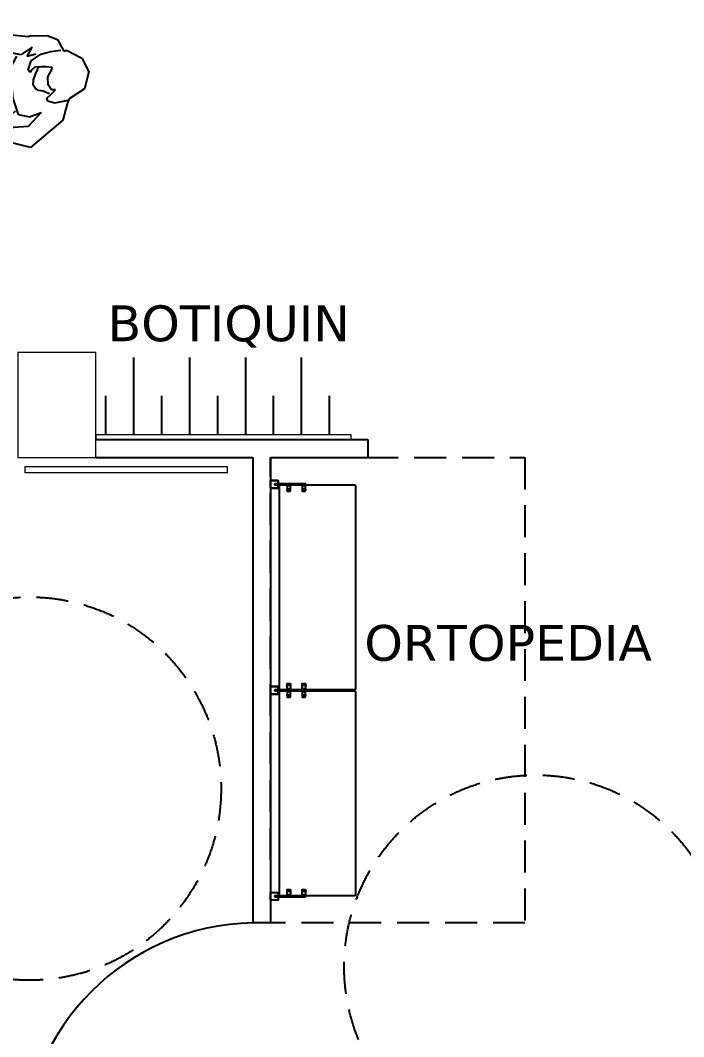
# Model space of a CAD drawing. Header units: inches. Extents: x -96389 to 34443, y 2 to 18625.
# Drawn here: x 27555 to 30152, y 4148 to 8126 of the extents above; entities that cross this region are included whole.
import ezdxf

# ---------------------------------------------------------------- set-up
doc = ezdxf.new("R2010")
doc.units = ezdxf.units.IN
doc.header["$LTSCALE"] = 2
doc.header["$MEASUREMENT"] = 0
doc.set_wipeout_variables(frame=1)
doc.linetypes.add('TRAZOS2', pattern=[0.375, 0.25, -0.125])
for name, color, linetype in [('_Co MUEBLE CONCEP', 7, 'Continuous'), ('CONCEP 2D', 7, 'Continuous'), ('Linea Capa Color 0140 Blau Vidre JB', 140, 'Continuous'), ('LÍNEA GRUESA', 1, 'Continuous'), ('MOBILIARIO', 8, 'Continuous'), ('TEXTO', 7, 'Continuous')]:
    doc.layers.add(name, color=color, linetype=linetype)

# ---------------------------------------------------------------- blocks, each defined once
blk = doc.blocks.new('NM98')
blk.add_wipeout([(80360.4, 32189.4), (80423.7, 32204.8), (80470.9, 32261.6), (80493.8, 32318.7), (80521.4, 32327.9), (80577.1, 32476.3), (80485, 32614.1), (80423.2, 32638.3), (80405.8, 32648.3), (80373.8, 32713.4), (80309.4, 32737.8), (80253.3, 32715.8), (80215.1, 32661), (80217.2, 32649.4), (80169.1, 32629.9), (80148.4, 32591.5), (80142.4, 32524.4), (80144.9, 32517.4), (80106.2, 32346.3), (80132.9, 32315.1), (80135.1, 32243.3), (80155.5, 32167.5), (80171.3, 32166.3), (80184, 32226.2), (80197.7, 32198.6), (80203.8, 32208.7), (80161.6, 32310.1), (80174.6, 32306.4), (80184.1, 32393), (80192.7, 32419.6), (80248.5, 32442.2), (80264.8, 32431.2), (80377.8, 32429.8), (80424.3, 32439.4), (80451.2, 32401.4), (80458.9, 32345.8), (80455.3, 32339.3), (80461, 32336.8), (80424.9, 32282.2), (80372.7, 32251), (80377.5, 32245.3), (80404.2, 32248.1), (80365.9, 32209.3)]).dxf.layer = 'CONCEP 2D'
at = {"layer": 'CONCEP 2D'}
for p, q in [((80215.1, 32661), (80253.3, 32715.8)), ((80253.3, 32715.8), (80309.4, 32737.8)), ((80309.4, 32737.8), (80373.8, 32713.4)), ((80373.8, 32713.4), (80405.8, 32648.3)), ((80217.2, 32649.4), (80215.1, 32661)), ((80148.4, 32591.5), (80169.1, 32629.9)), ((80169.1, 32629.9), (80217.2, 32649.4)), ((80212.3, 32599.1), (80212.3, 32638.7)), ((80405.8, 32648.3), (80423.2, 32638.3)), ((80410.8, 32642.9), (80414.9, 32590.4)), ((80423.2, 32638.3), (80485, 32614.1)), ((80142.4, 32524.4), (80148.4, 32591.5)), ((80218.2, 32559.3), (80212.3, 32599.1)), ((80275.6, 32596.4), (80270.8, 32572.4)), ((80283, 32594), (80275.6, 32596.4)), ((80310.2, 32575.7), (80283, 32594)), ((80362, 32583.8), (80341.1, 32573.8)), ((80364.2, 32599), (80362, 32583.8)), ((80383, 32576.8), (80364.2, 32599)), ((80414.9, 32590.4), (80404.6, 32564.6)), ((80485, 32614.1), (80577.1, 32476.3)), ((80240.8, 32518.3), (80218.2, 32559.3)), ((80291.9, 32530.4), (80266.9, 32545.7)), ((80268.2, 32554.6), (80267.2, 32530.1)), ((80270.8, 32572.4), (80268.2, 32554.6)), ((80341.1, 32573.8), (80310.2, 32575.7)), ((80363.7, 32551.1), (80358.6, 32533.7)), ((80376.3, 32575.2), (80363.7, 32551.1)), ((80392.6, 32562.5), (80383, 32576.8)), ((80404.6, 32564.6), (80392.6, 32562.5)), ((80139.1, 32492.1), (80144.9, 32517.4)), ((80144.9, 32517.4), (80142.4, 32524.4)), ((80222.1, 32503.9), (80186.9, 32527.9)), ((80186.9, 32527.9), (80212.3, 32480.8)), ((80217, 32538.8), (80222.1, 32503.9)), ((80274.8, 32501.7), (80240.8, 32518.3)), ((80267.2, 32530.1), (80275.5, 32515.9)), ((80285, 32509.3), (80274.8, 32501.7)), ((80275.5, 32515.9), (80285, 32509.3)), ((80315, 32519.2), (80291.9, 32530.4)), ((80335.1, 32515), (80315, 32519.2)), ((80347.7, 32521), (80335.1, 32515)), ((80358.6, 32533.7), (80347.7, 32521)), ((80457.7, 32486.1), (80445.7, 32533.1)), ((80445.7, 32533.1), (80494.2, 32477)), ((80106.2, 32346.3), (80139.1, 32492.1)), ((80212.3, 32480.8), (80184.1, 32393)), ((80264.8, 32431.2), (80216, 32464.3)), ((80442.4, 32443.1), (80457.7, 32486.1)), ((80494.2, 32477), (80490.8, 32402.1)), ((80577.1, 32476.3), (80521.4, 32327.9)), ((80239.7, 32438.6), (80196, 32421)), ((80264.8, 32431.2), (80377.8, 32429.8)), ((80377.8, 32429.8), (80442.4, 32443.1)), ((80428.7, 32433.2), (80451.2, 32401.4)), ((80184.1, 32393), (80174.6, 32306.4)), ((80451.2, 32401.4), (80457.2, 32358.5)), ((80490.8, 32402.1), (80455.3, 32339.3)), ((80132.9, 32315.1), (80106.2, 32346.3)), ((80135.1, 32243.3), (80132.9, 32315.1)), ((80174.6, 32306.4), (80161.6, 32310.1)), ((80161.6, 32310.1), (80203.8, 32208.7)), ((80424.9, 32282.2), (80457, 32330.7)), ((80455.3, 32339.3), (80480.1, 32328.2)), ((80493.8, 32318.7), (80470.9, 32261.6)), ((80521.4, 32327.9), (80493.8, 32318.7)), ((80372.7, 32251), (80424.9, 32282.2)), ((80155.5, 32167.5), (80135.1, 32243.3)), ((80184, 32226.2), (80171.3, 32166.3)), ((80197.7, 32198.6), (80184, 32226.2)), ((80365.9, 32209.3), (80404.2, 32248.1)), ((80377.5, 32245.3), (80372.7, 32251)), ((80404.2, 32248.1), (80377.5, 32245.3)), ((80470.9, 32261.6), (80423.7, 32204.8)), ((80203.8, 32208.7), (80197.7, 32198.6)), ((80360.4, 32189.4), (80365.9, 32209.3)), ((80423.7, 32204.8), (80360.4, 32189.4)), ((80171.3, 32166.3), (80155.5, 32167.5))]:
    blk.add_line(p, q, dxfattribs=at)
blk = doc.blocks.new('NNGFHNFG')
blk.add_wipeout([(73571.1, 32185.1), (73700, 32185.1), (73706.7, 32159.5), (73725.8, 32135.3), (73780.2, 32121.8), (73791.9, 32123.3), (73805.7, 32064.6), (73799.4, 32022.3), (73798.8, 31959.5), (73812.3, 31902.8), (73831.5, 31876.8), (73845.8, 31877.5), (73858.6, 31899.7), (73868.1, 31936), (73866.4, 31970), (73859.9, 31996.5), (73857.8, 32000), (73845.2, 32074.7), (73851, 32103.7), (73864.6, 32132.3), (73928.1, 32139.7), (73984.9, 32151.7), (74024.4, 32149.8), (74043.6, 32159.7), (74058.9, 32176.5), (74087.4, 32292.7), (74188.5, 32313.7), (74197.4, 32387.7), (74182.9, 32430), (74163.9, 32444.2), (74163.6, 32495.4), (74149.9, 32518.1), (74116.6, 32539.8), (74087.3, 32552.7), (74054.9, 32544.9), (74048, 32550.8), (74051.5, 32590.5), (74040.7, 32627.6), (74025.7, 32641.2), (74016.6, 32644.4), (74003, 32629.4), (73993.7, 32598.4), (73989.9, 32557), (73976.5, 32547.4), (73960.3, 32510.7), (73953.3, 32508.6), (73910.3, 32508.3), (73850.1, 32492.8), (73801, 32470.7), (73755.5, 32434.8), (73750.6, 32475.5), (73757.2, 32524.2), (73748.8, 32533.6), (73748.8, 32561.9), (73571.1, 32561.9)]).dxf.layer = 'CONCEP 2D'
at = {"layer": 'CONCEP 2D'}
for p, q in [((73656.1, 32539.1), (73709, 32557.8)), ((73709, 32557.8), (73740.2, 32543.1)), ((73740.2, 32543.1), (73757.2, 32524.2)), ((73571.1, 32507.1), (73571.1, 32185.1)), ((73591.1, 32532.5), (73591.1, 32390.7)), ((73591.1, 32532.5), (73649.8, 32532.5)), ((73617, 32460.1), (73625.4, 32507.1)), ((73625.4, 32507.1), (73656.1, 32539.1)), ((73757.2, 32524.2), (73753.1, 32497.1)), ((73753.1, 32497.1), (73750.6, 32475.5)), ((73750.6, 32475.5), (73753.9, 32445.1)), ((74089.6, 32430.9), (74089.9, 32463.2)), ((74089.9, 32463.2), (74112.9, 32467.9)), ((74112.9, 32467.9), (74151.3, 32453.6)), ((73626.4, 32413.9), (73617, 32460.1)), ((73753.9, 32445.1), (73761.6, 32397.1)), ((73765.8, 32420.6), (73784.7, 32437.7)), ((73784.7, 32437.7), (73813.1, 32442.6)), ((73813.1, 32442.6), (73873.5, 32454.5)), ((73873.5, 32454.5), (73977.4, 32454.2)), ((73977.4, 32454.2), (74038.8, 32444.6)), ((74038.8, 32444.6), (74085, 32416.3)), ((74085, 32416.3), (74089.6, 32430.9)), ((74151.3, 32453.6), (74182.9, 32430)), ((74182.9, 32430), (74197.4, 32387.7)), ((73634.3, 32402), (73617.4, 32382.5)), ((73617.4, 32382.5), (73620.8, 32374.9)), ((73649.2, 32386.3), (73626.4, 32413.9)), ((73675.2, 32367.8), (73649.2, 32386.3)), ((73761.6, 32397.1), (73765.8, 32420.6)), ((74197.4, 32387.7), (74188.5, 32313.7)), ((73591.1, 32373.6), (73591.1, 32204)), ((73630.7, 32380), (73618.3, 32362.3)), ((73618.3, 32362.3), (73622.6, 32355.4)), ((73630.9, 32359.8), (73620.1, 32342.9)), ((73620.1, 32342.9), (73624.3, 32336)), ((73620.8, 32374.9), (73630.7, 32380)), ((73622.6, 32355.4), (73630.9, 32359.8)), ((73624.3, 32336), (73647.4, 32356.6)), ((73647.4, 32356.6), (73637.6, 32335.1)), ((73644.6, 32335.5), (73671.8, 32368)), ((73690.4, 32348.8), (73675.2, 32367.8)), ((73712, 32310.4), (73690.4, 32348.8)), ((73637.6, 32335.1), (73644.6, 32335.5)), ((73763.6, 32280.6), (73712, 32310.4)), ((74188.5, 32313.7), (74087.4, 32292.7)), ((74061.9, 32189.2), (74087.4, 32292.7)), ((73591.1, 32204), (73695, 32204))]:
    blk.add_line(p, q, dxfattribs=at)
for points in [[(73990.2, 32560.6), (73993.7, 32598.4), (74003, 32629.4), (74016.6, 32644.4), (74025.7, 32641.2), (74040.7, 32627.6), (74051.5, 32590.5), (74048, 32550.8)], [(73997.1, 32566.3), (74005.6, 32575.7), (74010.2, 32592)], [(74045.9, 32557.9), (74034.1, 32578.9), (74029.8, 32594.8)], [(73700, 32185.1), (73571.1, 32185.1), (73571.1, 32561.9), (73748.8, 32561.9), (73748.8, 32533.6)], [(73752.7, 32432.5), (73801, 32470.7), (73850.1, 32492.8), (73910.3, 32508.3), (73953.3, 32508.6), (74004.5, 32523.6), (74050.1, 32543.8), (74087.3, 32552.7), (74116.6, 32539.8), (74149.9, 32518.1), (74163.6, 32495.4), (74163.9, 32452.4)], [(73962, 32514.4), (73976.5, 32547.4), (74005.9, 32568.5), (74027.5, 32567.8), (74049.9, 32549.1)], [(73679.9, 32362.1), (73678, 32351.9), (73682.8, 32349.8), (73686.5, 32353.9)], [(74165.2, 32350.3), (74156.1, 32353.4), (74139.3, 32331.1), (74111.8, 32306.4), (74087.3, 32294.5), (74061.3, 32275.3)], [(73972.5, 32149), (73928.1, 32139.7), (73849.7, 32130.6), (73780.2, 32121.8), (73725.8, 32135.3), (73706.7, 32159.5), (73684.8, 32242.7), (73692.8, 32300.5), (73696.9, 32325.8)], [(74058.9, 32176.5), (74043.6, 32159.7), (74024.4, 32149.8), (73968.7, 32152.4), (73938, 32158.1), (73906, 32153), (73856.6, 32136.3), (73816.6, 32148.7), (73791.3, 32188.7), (73780.7, 32224.1), (73771.7, 32261.3), (73767.5, 32273.6)], [(73870.4, 32237.4), (73876.5, 32224.1), (73889.1, 32215.2), (73901.7, 32208.3)], [(73914.5, 32194.1), (73916, 32193.7), (73925.1, 32179.3), (73931.7, 32177.6), (73936.8, 32183.2), (73939.1, 32188.1)], [(73862.4, 32127.6), (73851, 32103.7), (73845.2, 32074.7), (73850.6, 32037.3), (73857.8, 32000), (73854, 31967.6), (73844.3, 31945.6), (73832.1, 31939.6), (73817.5, 31944.3), (73807.4, 31967.1), (73804.1, 31999.2), (73809.9, 32026.4), (73808.7, 32051.5), (73801.9, 32081.6), (73792.9, 32118.8)], [(73804.8, 32058.4), (73799.4, 32022.3), (73798.8, 31959.5), (73812.3, 31902.8), (73831.5, 31876.8), (73845.8, 31877.5), (73859.1, 31899.7), (73868.1, 31936), (73866.4, 31970), (73859.8, 31996.5)]]:
    blk.add_lwpolyline(points, dxfattribs=at)
blk.add_lwpolyline([(73883.6, 32245.2), (73907.4, 32197.9), (73943.6, 32188.9), (73976.3, 32179.7), (74006.5, 32186.6), (74018.7, 32192.5), (74016.4, 32203.2), (74014, 32215.6), (74016.3, 32242.6), (74024.8, 32289.7), (74024.4, 32334.5), (74007.8, 32382.1), (73984.2, 32425.8), (73959.9, 32446.1), (73919.1, 32437), (73896.5, 32423.3), (73876.7, 32424.2), (73855.1, 32389.1), (73840.9, 32348.9), (73839.7, 32300.4), (73846.6, 32268.5), (73854.7, 32249.2), (73866.1, 32237.2), (73874.9, 32239.4)], close=True, dxfattribs=at)
for centre, start, end in [((73670.6, 32504.2), 227.2595, 251.148), ((73670.6, 32487.1), 227.2595, 252.0956), ((73670.6, 32487.1), 264.0115, 277.8696), ((73670.6, 32504.2), 269.6773, 272.5655)]:
    blk.add_arc(centre, 138.5, start, end, dxfattribs=at)

msp = doc.modelspace()

# ---------------------------------------------------------------- linework, layer by layer
for p, q in [((27850.2, 6484.9), (28915.5, 6484.9)), ((28915.5, 6484.9), (28915.5, 6414.9)), ((27850.2, 6414.9), (28464.8, 6414.9)), ((28464.8, 6414.9), (28464.8, 4593.2)), ((28534.8, 6414.9), (28915.5, 6414.9)), ((28534.8, 6414.9), (28534.8, 4593.2)), ((28534.8, 4593.2), (28464.8, 4593.2))]:
    msp.add_line(p, q)
at = {"color": 3, "lineweight": 13, "ltscale": 10}
msp.add_lwpolyline([(28850.2, 6503.9), (27850.2, 6503.9), (27850.2, 6484.9), (28850.2, 6484.9)], close=True, dxfattribs=at)
at = {"ltscale": 10}
for points in [[(28564.8, 6324.2), (28564.8, 6294.2), (28534.8, 6294.2), (28534.8, 6324.2)], [(28564.8, 6294.2), (28564.8, 6324.2), (28534.8, 6324.2), (28534.8, 6294.2)], [(28671.8, 6311.2), (28671.8, 6307.2), (28551.8, 6307.2), (28551.8, 6311.2)], [(28671.8, 6307.2), (28671.8, 6311.2), (28551.8, 6311.2), (28551.8, 6307.2)], [(28612.8, 6282.2), (28612.8, 6307.2), (28599.8, 6307.2), (28599.8, 6282.2)], [(28671.8, 6282.2), (28671.8, 6307.2), (28658.8, 6307.2), (28658.8, 6282.2)], [(28612.8, 5530.2), (28612.8, 5505.2), (28599.8, 5505.2), (28599.8, 5530.2)], [(28671.8, 5530.2), (28671.8, 5505.2), (28658.8, 5505.2), (28658.8, 5530.2)], [(28564.8, 5518.2), (28564.8, 5488.2), (28534.8, 5488.2), (28534.8, 5518.2)], [(28564.8, 5518.2), (28564.8, 5488.2), (28534.8, 5488.2), (28534.8, 5518.2)], [(28564.8, 5488.2), (28564.8, 5518.2), (28534.8, 5518.2), (28534.8, 5488.2)], [(28671.8, 5501.2), (28671.8, 5505.2), (28551.8, 5505.2), (28551.8, 5501.2)], [(28671.8, 5505.2), (28671.8, 5501.2), (28551.8, 5501.2), (28551.8, 5505.2)], [(28671.8, 5505.2), (28671.8, 5501.2), (28551.8, 5501.2), (28551.8, 5505.2)], [(28671.8, 5501.2), (28671.8, 5505.2), (28551.8, 5505.2), (28551.8, 5501.2)], [(28612.8, 5476.2), (28612.8, 5501.2), (28599.8, 5501.2), (28599.8, 5476.2)], [(28671.8, 5476.2), (28671.8, 5501.2), (28658.8, 5501.2), (28658.8, 5476.2)], [(28564.8, 4712.2), (28564.8, 4682.2), (28534.8, 4682.2), (28534.8, 4712.2)], [(28671.8, 4695.2), (28671.8, 4699.2), (28551.8, 4699.2), (28551.8, 4695.2)], [(28671.8, 4699.2), (28671.8, 4695.2), (28551.8, 4695.2), (28551.8, 4699.2)], [(28612.8, 4724.2), (28612.8, 4699.2), (28599.8, 4699.2), (28599.8, 4724.2)], [(28671.8, 4724.2), (28671.8, 4699.2), (28658.8, 4699.2), (28658.8, 4724.2)]]:
    msp.add_lwpolyline(points, close=True, dxfattribs=at)
at = {"color": 8, "ltscale": 10}
for points in [[(28599.8, 6290.2, 1), (28599.8, 6288.2), (28612.8, 6288.2, 1), (28612.8, 6290.2)], [(28658.8, 6290.2, 1), (28658.8, 6288.2), (28671.8, 6288.2, 1), (28671.8, 6290.2)], [(28599.8, 5522.2, -1), (28599.8, 5524.2), (28612.8, 5524.2, -1), (28612.8, 5522.2)], [(28658.8, 5522.2, -1), (28658.8, 5524.2), (28671.8, 5524.2, -1), (28671.8, 5522.2)], [(28599.8, 5484.2, 1), (28599.8, 5482.2), (28612.8, 5482.2, 1), (28612.8, 5484.2)], [(28658.8, 5484.2, 1), (28658.8, 5482.2), (28671.8, 5482.2, 1), (28671.8, 5484.2)], [(28599.8, 4716.2, -1), (28599.8, 4718.2), (28612.8, 4718.2, -1), (28612.8, 4716.2)], [(28658.8, 4716.2, -1), (28658.8, 4718.2), (28671.8, 4718.2, -1), (28671.8, 4716.2)]]:
    msp.add_lwpolyline(points, format="xyb", close=True, dxfattribs=at)
at = {"ltscale": 10}
for points in [[(28599.8, 6305.2), (28599.8, 6307.2), (28612.8, 6307.2), (28612.8, 6305.2, -0.307692)], [(28658.8, 6305.2), (28658.8, 6307.2), (28671.8, 6307.2), (28671.8, 6305.2, -0.307692)], [(28599.8, 5507.2), (28599.8, 5505.2), (28612.8, 5505.2), (28612.8, 5507.2, 0.307692)], [(28599.8, 5499.2), (28599.8, 5501.2), (28612.8, 5501.2), (28612.8, 5499.2, -0.307692)], [(28658.8, 5507.2), (28658.8, 5505.2), (28671.8, 5505.2), (28671.8, 5507.2, 0.307692)], [(28658.8, 5499.2), (28658.8, 5501.2), (28671.8, 5501.2), (28671.8, 5499.2, -0.307692)], [(28599.8, 4701.2), (28599.8, 4699.2), (28612.8, 4699.2), (28612.8, 4701.2, 0.307692)], [(28658.8, 4701.2), (28658.8, 4699.2), (28671.8, 4699.2), (28671.8, 4701.2, 0.307692)]]:
    msp.add_lwpolyline(points, format="xyb", close=True, dxfattribs=at)
msp.add_arc((28482.3, 3675.7), 917.7, 91.0927, 178.9073)
at = {"layer": '_Co MUEBLE CONCEP', "color": 3, "ltscale": 0.5}
for p, q in [((27999.5, 6505.6), (27999.5, 6805.6)), ((28218.5, 6505.6), (28218.5, 6805.6)), ((28437.4, 6505.6), (28437.4, 6805.6)), ((28437.4, 6505.6), (28437.4, 6805.6)), ((28656.4, 6505.6), (28656.4, 6805.6)), ((27890, 6505.6), (27890, 6655.6)), ((28109, 6505.6), (28109, 6655.6)), ((28327.9, 6505.6), (28327.9, 6655.6)), ((28546.9, 6505.6), (28546.9, 6655.6)), ((28765.9, 6505.6), (28765.9, 6655.6))]:
    msp.add_line(p, q, dxfattribs=at)
at = {"layer": 'CONCEP 2D', "color": 8, "linetype": 'TRAZOS2', "ltscale": 250}
msp.add_lwpolyline([(28534.8, 4839.2), (28534.8, 6414.9), (29530.9, 6414.9), (29530.9, 4593.2), (28534.8, 4593.2)], dxfattribs=at)
for centre in [(27591.1, 5118.3), (29573, 4421.7)]:
    msp.add_circle(centre, 750, dxfattribs=at)
at = {"layer": 'Linea Capa Color 0140 Blau Vidre JB', "ltscale": 10}
for points in [[(28868.8, 5511.2), (28868.8, 6301.2, 0.414214), (28863.8, 6306.2), (28568.8, 6306.2), (28568.8, 5506.2), (28863.8, 5506.2, 0.414214)], [(28868.8, 4705.2), (28868.8, 5495.2, 0.414214), (28863.8, 5500.2), (28568.8, 5500.2), (28568.8, 4700.2), (28863.8, 4700.2, 0.414214)]]:
    msp.add_lwpolyline(points, format="xyb", close=True, dxfattribs=at)
at = {"layer": 'LÍNEA GRUESA', "lineweight": 20}
msp.add_lwpolyline([(27545.2, 6824.9), (27545.2, 6414.9), (27850.2, 6414.9), (27850.2, 6824.9)], close=True, dxfattribs=at)
at = {"layer": 'MOBILIARIO', "lineweight": 9}
msp.add_lwpolyline([(27574.2, 6379.6), (28365.5, 6379.6), (28365.5, 6354), (27574.2, 6354)], close=True, dxfattribs=at)

# ---------------------------------------------------------------- block references
at = {"layer": 'CONCEP 2D'}
for name, p, rotation in [('NM98', (-13994.4, 83901.6), 276.6502544458863), ('NNGFHNFG', (-48712.1, 20657.6), 325.8044113030141)]:
    msp.add_blockref(name, p, dxfattribs=dict(at, rotation=rotation))

# ---------------------------------------------------------------- texts
at = {"layer": 'TEXTO', "lineweight": 9, "char_height": 140, "width": 6151.239, "attachment_point": 1}
for s, insert in [('{\\fVerdana|b0|i0|c0|p34;BOTIQUIN}', (27896.7, 7009.8)), ('{\\fVerdana|b0|i0|c0|p34;ORTOPEDIA}', (28902, 5759))]:
    msp.add_mtext(s, dxfattribs=dict(at, insert=insert))

doc.saveas('drawing.dxf')
